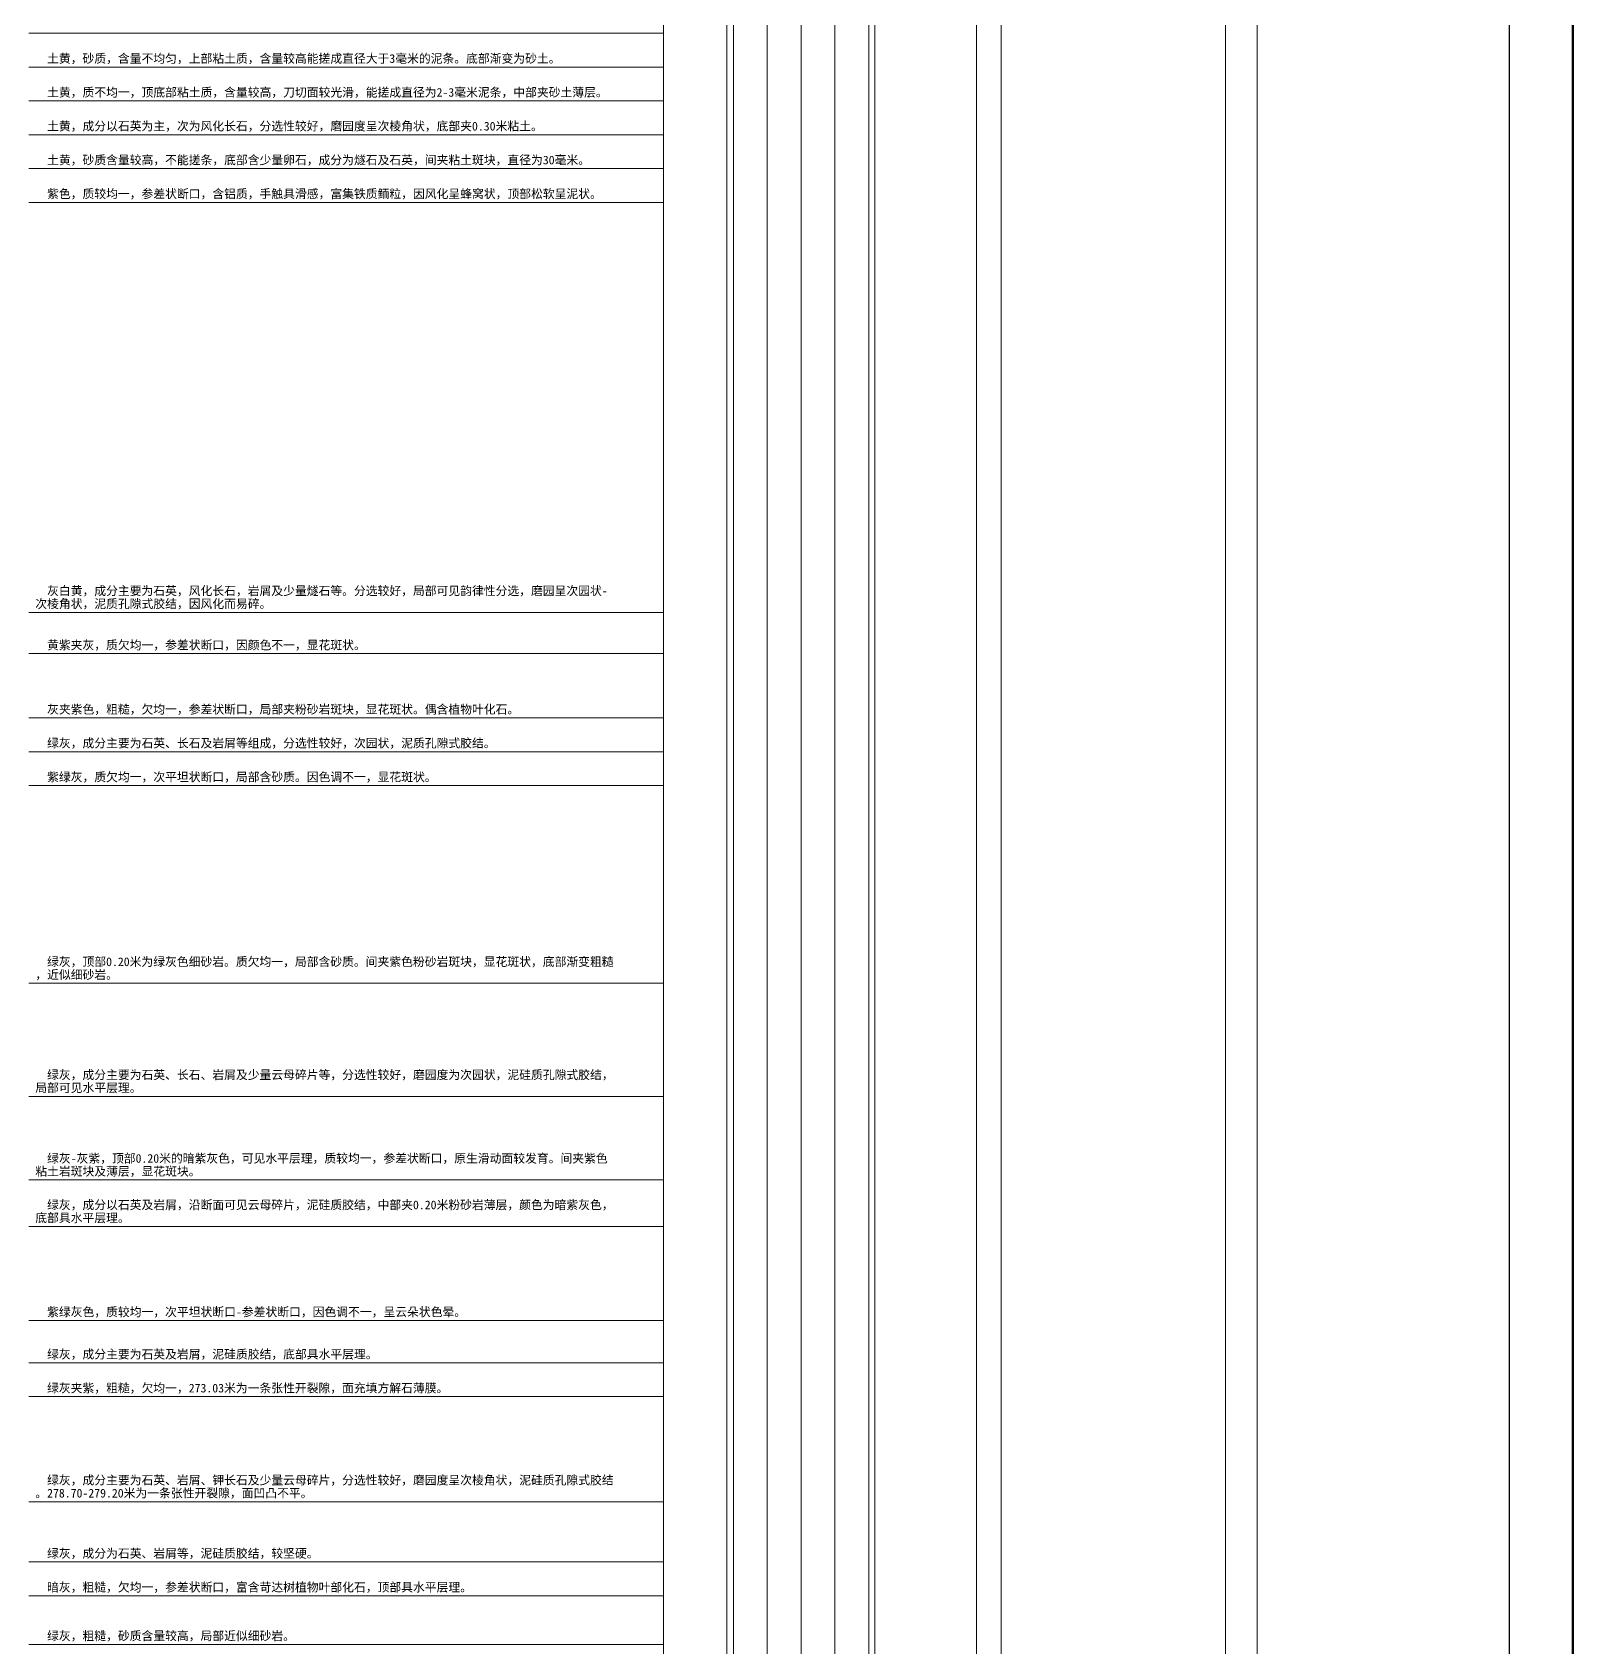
# Model space of a CAD drawing. Header units: inches. Extents: x -27 to 109, y -598 to 26.
# Drawn here: x 36 to 108.9, y -285.3 to -208.9 of the extents above; entities that cross this region are included whole.
import ezdxf

# ---------------------------------------------------------------- set-up
doc = ezdxf.new("R2010")
doc.units = ezdxf.units.IN
doc.header["$MEASUREMENT"] = 0
doc.layers.get('0').update_dxf_attribs({"lineweight": 0})
for name, color, linetype, lineweight, true_color in [('自然伽玛', 5, 'Continuous', 0, 0x0000ff), ('自然电位', 1, 'Continuous', 0, 0xff0000), ('视电阻率', 3, 'Continuous', 0, 0x00ff00)]:
    doc.layers.add(name, color=color, linetype=linetype, lineweight=lineweight, true_color=true_color)
doc.styles.add('宋体', font='')
doc.styles.get('宋体').set_extended_font_data('宋体')

msp = doc.modelspace()

# ---------------------------------------------------------------- linework, layer by layer
at = {"lineweight": 100}
msp.add_line((108.882, 26.296), (108.882, -597.842), dxfattribs=at)
at = {"lineweight": 30}
msp.add_line((105.882, 23.296), (105.882, -594.842), dxfattribs=at)
at = {"linetype": 'Continuous', "lineweight": 15}
for p, q in [((65.882, 0.896), (65.882, -567.184)), ((68.882, 0.896), (68.882, -567.184)), ((69.19, 0.896), (69.19, -567.184)), ((69.19, 0.896), (69.19, -567.184)), ((70.79, 0.896), (70.79, -567.184)), ((70.79, 0.896), (70.79, -567.184)), ((72.39, 0.896), (72.39, -567.184)), ((72.39, 0.896), (72.39, -567.184)), ((73.99, 0.896), (73.99, -567.184)), ((73.99, 0.896), (73.99, -567.184)), ((75.59, 0.896), (75.59, -567.184)), ((75.59, 0.896), (75.59, -567.184)), ((75.882, 0.896), (75.882, -567.184)), ((35.882, -208.954), (65.882, -208.954)), ((35.882, -210.554), (65.882, -210.554)), ((35.882, -212.154), (65.882, -212.154)), ((35.882, -213.754), (65.882, -213.754)), ((35.882, -215.354), (65.882, -215.354)), ((35.882, -216.954), (65.882, -216.954)), ((35.882, -236.344), (65.882, -236.344)), ((35.882, -238.294), (65.882, -238.294)), ((35.882, -241.334), (65.882, -241.334)), ((35.882, -242.934), (65.882, -242.934)), ((35.882, -244.534), (65.882, -244.534)), ((35.882, -253.884), (65.882, -253.884)), ((35.882, -259.234), (65.882, -259.234)), ((35.882, -263.184), (65.882, -263.184)), ((35.882, -265.384), (65.882, -265.384)), ((35.882, -269.834), (65.882, -269.834)), ((35.882, -271.834), (65.882, -271.834)), ((35.882, -273.434), (65.882, -273.434)), ((35.882, -278.404), (65.882, -278.404)), ((35.882, -281.254), (65.882, -281.254)), ((35.882, -282.854), (65.882, -282.854)), ((35.882, -285.154), (65.882, -285.154))]:
    msp.add_line(p, q, dxfattribs=at)
at = {"layer": '自然伽玛', "linetype": 'Continuous', "lineweight": 15}
msp.add_line((105.882, 0.896), (105.882, -567.184), dxfattribs=at)
at = {"layer": '自然电位', "linetype": 'Continuous', "lineweight": 15}
for p, q in [((80.682, 0.896), (80.682, -567.184)), ((93.964, 0.896), (93.964, -567.184))]:
    msp.add_line(p, q, dxfattribs=at)
at = {"layer": '视电阻率', "linetype": 'Continuous', "lineweight": 15}
for p, q in [((81.851, 0.896), (81.851, -567.184)), ((92.466, 0.896), (92.466, -567.184))]:
    msp.add_line(p, q, dxfattribs=at)

# ---------------------------------------------------------------- texts
at = {"style": '宋体'}
for s, p in [('  土黄，砂质，含量不均匀，上部粘土质，含量较高能搓成直径大于3毫米的泥条。底部渐变为砂土。', (36.182, -210.354)), ('  土黄，质不均一，顶底部粘土质，含量较高，刀切面较光滑，能搓成直径为2-3毫米泥条，中部夹砂土薄层。', (36.182, -211.954)), ('  土黄，成分以石英为主，次为风化长石，分选性较好，磨园度呈次棱角状，底部夹0.30米粘土。', (36.182, -213.554)), ('  土黄，砂质含量较高，不能搓条，底部含少量卵石，成分为燧石及石英，间夹粘土斑块，直径为30毫米。', (36.182, -215.154)), ('  紫色，质较均一，参差状断口，含铝质，手触具滑感，富集铁质鲕粒，因风化呈蜂窝状，顶部松软呈泥状。', (36.182, -216.754)), ('  灰白黄，成分主要为石英，风化长石，岩屑及少量燧石等。分选较好，局部可见韵律性分选，磨园呈次园状-', (36.182, -235.53)), ('次棱角状，泥质孔隙式胶结，因风化而易碎。', (36.182, -236.144)), ('  黄紫夹灰，质欠均一，参差状断口，因颜色不一，显花斑状。', (36.182, -238.094)), ('  灰夹紫色，粗糙，欠均一，参差状断口，局部夹粉砂岩斑块，显花斑状。偶含植物叶化石。', (36.182, -241.134)), ('  绿灰，成分主要为石英、长石及岩屑等组成，分选性较好，次园状，泥质孔隙式胶结。', (36.182, -242.734)), ('  紫绿灰，质欠均一，次平坦状断口，局部含砂质。因色调不一，显花斑状。', (36.182, -244.334)), ('  绿灰，顶部0.20米为绿灰色细砂岩。质欠均一，局部含砂质。间夹紫色粉砂岩斑块，显花斑状，底部渐变粗糙', (36.182, -253.07)), ('，近似细砂岩。', (36.182, -253.684)), ('  绿灰，成分主要为石英、长石、岩屑及少量云母碎片等，分选性较好，磨园度为次园状，泥硅质孔隙式胶结，', (36.182, -258.42)), ('局部可见水平层理。', (36.182, -259.034)), ('粘土岩斑块及薄层，显花斑块。', (36.182, -262.984)), ('  绿灰-灰紫，顶部0.20米的暗紫灰色，可见水平层理，质较均一，参差状断口，原生滑动面较发育。间夹紫色', (36.182, -262.37)), ('  绿灰，成分以石英及岩屑，沿断面可见云母碎片，泥硅质胶结，中部夹0.20米粉砂岩薄层，颜色为暗紫灰色，', (36.182, -264.57)), ('底部具水平层理。', (36.182, -265.184)), ('  紫绿灰色，质较均一，次平坦状断口-参差状断口，因色调不一，呈云朵状色晕。', (36.182, -269.634)), ('  绿灰，成分主要为石英及岩屑，泥硅质胶结，底部具水平层理。', (36.182, -271.634)), ('  绿灰夹紫，粗糙，欠均一，273.03米为一条张性开裂隙，面充填方解石薄膜。', (36.182, -273.234)), ('  绿灰，成分主要为石英、岩屑、钾长石及少量云母碎片，分选性较好，磨园度呈次棱角状，泥硅质孔隙式胶结', (36.182, -277.59)), ('。278.70-279.20米为一条张性开裂隙，面凹凸不平。', (36.182, -278.204)), ('  绿灰，成分为石英、岩屑等，泥硅质胶结，较坚硬。', (36.182, -281.054)), ('  暗灰，粗糙，欠均一，参差状断口，富含苛达树植物叶部化石，顶部具水平层理。', (36.182, -282.654)), ('  绿灰，粗糙，砂质含量较高，局部近似细砂岩。', (36.182, -284.954))]:
    msp.add_text(s, height=0.4092, dxfattribs=at).set_placement(p)

doc.saveas('drawing.dxf')
